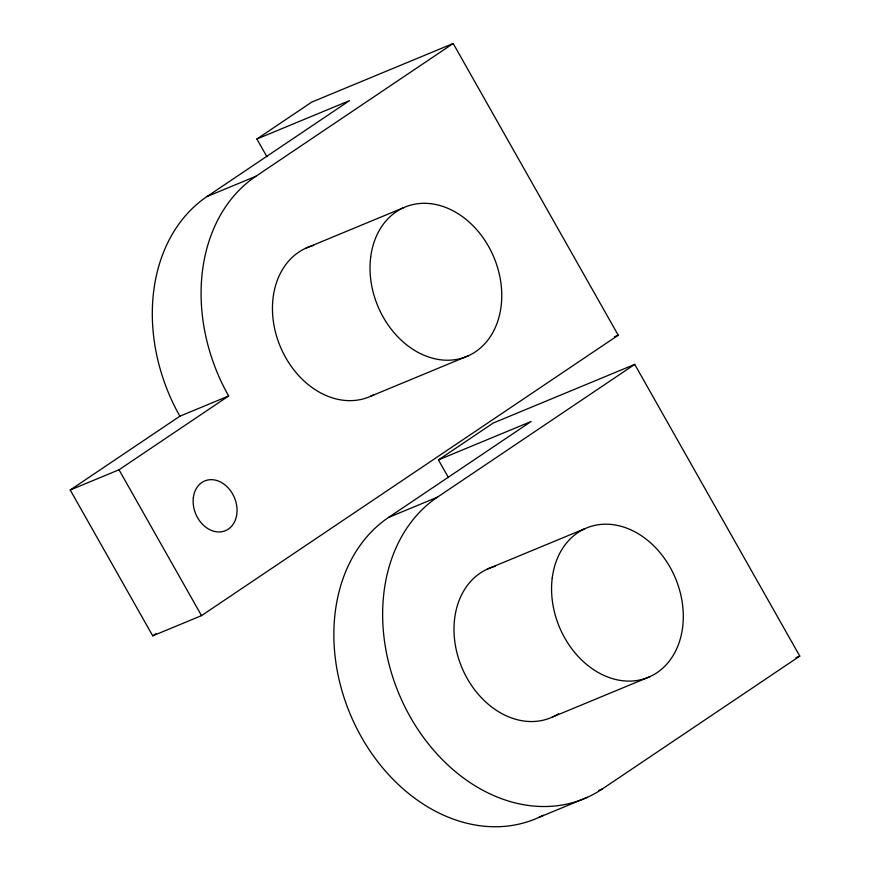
<?xml version="1.0" encoding="UTF-8"?>
<svg xmlns="http://www.w3.org/2000/svg" width="870" height="870" viewBox="0 0 870 870"><rect width="100%" height="100%" fill="white"/><g stroke="black" fill="none" stroke-linecap="round" stroke-linejoin="round"><path stroke-width="1.3" d="M266.905 156.73L256.889 139.015L311.721 102.116L453.183 43.5L618.233 335.211L201.525 615.634L152.739 635.85L70.22 489.995L179.883 416.197L228.658 395.98A168.388 131.152 67.5 0 1 255.802 176.327L453.183 43.5M179.883 416.197A168.388 131.152 67.5 0 1 207.017 196.544L349.577 100.605L256.889 139.015M70.22 489.995L119.005 469.778L228.658 395.98M152.739 635.85L156.121 633.567M448.463 477.619L438.436 459.904L493.268 423.005L634.73 364.389L799.78 656.1L602.388 788.927L598.636 790.482M543.348 815.223A168.388 131.152 67.5 0 1 357.798 730.398A168.388 131.152 67.5 0 1 388.564 517.433L531.124 421.493L438.436 459.904M388.564 517.433L437.349 497.216L634.73 364.389M207.017 196.544L255.802 176.327M305.925 248.157L403.484 207.723M370.729 396.22L468.288 355.797M614.47 336.766L618.233 335.211M487.472 569.034L585.031 528.612M552.276 717.108L649.836 676.686M796.028 657.655L799.78 656.1M538.595 817.528L587.37 797.311M119.005 469.778L201.525 615.634M558.496 713.737A80.823 62.955 67.5 0 1 462.209 668.367A80.823 62.955 67.5 0 1 495.237 566.283M602.388 788.927A168.388 131.152 67.5 0 1 410.216 716.869A168.388 131.152 67.5 0 1 437.349 497.216M373.882 394.654A80.823 62.955 67.5 0 1 279.792 345.379A80.823 62.955 67.5 0 1 313.689 245.394M552.211 578.191A80.823 62.955 67.5 0 0 642.071 679.437A80.823 62.955 67.5 0 0 658.024 550.318A80.823 62.955 67.5 0 0 552.211 578.191M193.347 497.651A26.937 20.989 67.5 0 0 223.307 531.407A26.937 20.989 67.5 0 0 228.625 488.364A26.937 20.989 67.5 0 0 193.347 497.651M370.663 257.302A80.823 62.955 67.5 0 0 460.524 358.56A80.823 62.955 67.5 0 0 476.477 229.43A80.823 62.955 67.5 0 0 370.663 257.302"/></g></svg>
